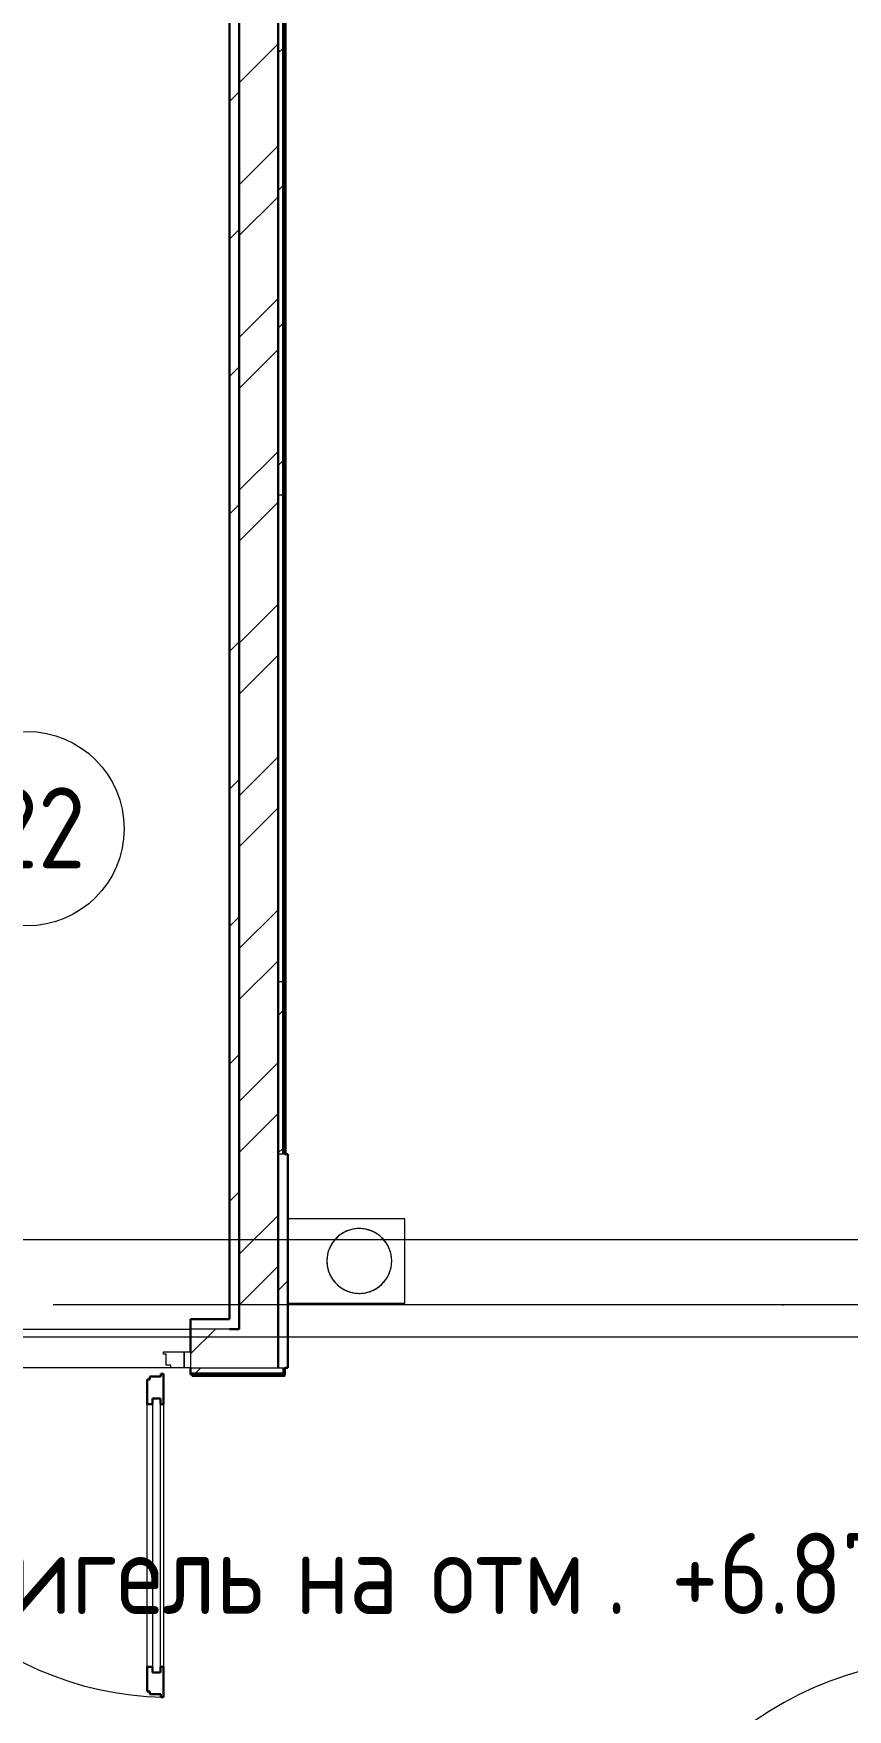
# Model space of a CAD drawing. Header units: millimetres. Extents: x -695119 to 412940, y -249585 to 622758.
# Drawn here: x 314997 to 317506, y 67663 to 72834 of the extents above; entities that cross this region are included whole.
import ezdxf

# ---------------------------------------------------------------- set-up
doc = ezdxf.new("R2010")
doc.units = ezdxf.units.MM
doc.linetypes.add('ADSK_Линия сетки', pattern=[25, 20, -2.5, 0, -2.5])
doc.linetypes.add('ADSK_Сверху', pattern=[450, 300, -150])
for name, color, linetype, lineweight in [('Аннотация', 252, 'Continuous', 18), ('Двери', 8, 'Continuous', 9), ('Линии', 7, 'Continuous', 9), ('Марки помещений', 8, 'Continuous', 20), ('Ограждение', 8, 'Continuous', 9), ('Оси', 252, 'Continuous', 9), ('Перекрытие', 252, 'Continuous', 18), ('Сантехника', 252, 'Continuous', 18), ('Стены наружные', 252, 'Continuous', 18), ('Стены штриховка', 7, 'Continuous', 9)]:
    doc.layers.add(name, color=color, linetype=linetype, lineweight=lineweight)
doc.layers.add('Двери открывание', color=7, linetype='Continuous', lineweight=9, true_color=0xc0c0c0)
doc.styles.add('GOST Common_2', font='', dxfattribs={"width": 0.9, "height": 250})
doc.styles.get('GOST Common_2').set_extended_font_data('GOST type B')

# ---------------------------------------------------------------- blocks, each defined once
blk = doc.blocks.new('план 2 этажа')
at = {"layer": 'Двери', "color": 251, "true_color": 0x636466}
for p, q in [((315396.8, 68766.6), (315460.8, 68766.6)), ((315396.8, 68758.6), (315396.8, 68766.6)), ((315405.8, 68758.6), (315396.8, 68758.6)), ((315405.8, 68724.6), (315405.8, 68758.6)), ((315460.8, 68766.6), (315480.8, 68766.6)), ((315460.8, 68716.6), (315460.8, 68766.6)), ((315460.8, 68766.6), (315460.8, 68716.6)), ((315480.8, 68766.6), (315480.8, 68716.6)), ((315419.8, 68724.6), (315405.8, 68724.6)), ((315419.8, 68716.6), (315419.8, 68724.6)), ((315460.8, 68716.6), (315419.8, 68716.6)), ((315480.8, 68716.6), (315460.8, 68716.6)), ((315346.8, 67794.6), (315346.8, 68604.6)), ((315363.8, 68622.6), (315363.8, 67776.6)), ((315387.8, 68622.6), (315363.8, 68622.6)), ((315387.8, 67776.6), (315387.8, 68622.6)), ((315396.8, 68604.6), (315396.8, 67794.6)), ((315363.8, 67776.6), (315387.8, 67776.6))]:
    blk.add_line(p, q, dxfattribs=at)
at = {"layer": 'Двери', "color": 251, "lineweight": 30, "true_color": 0x636466}
for p, q in [((315346.8, 68680.6), (315354.8, 68680.6)), ((315346.8, 68604.6), (315346.8, 68680.6)), ((315354.8, 68680.6), (315354.8, 68689.6)), ((315354.8, 68689.6), (315388.8, 68689.6)), ((315388.8, 68698.6), (315396.8, 68698.6)), ((315388.8, 68689.6), (315388.8, 68698.6)), ((315396.8, 68698.6), (315396.8, 68604.6)), ((315346.8, 68604.6), (315363.8, 68604.6)), ((315363.8, 68604.6), (315363.8, 68622.6)), ((315363.8, 68622.6), (315387.8, 68622.6)), ((315387.8, 68622.6), (315387.8, 68604.6)), ((315387.8, 68604.6), (315396.8, 68604.6)), ((315346.8, 67718.6), (315346.8, 67794.6)), ((315346.8, 67794.6), (315363.8, 67794.6)), ((315363.8, 67794.6), (315363.8, 67776.6)), ((315363.8, 67776.6), (315387.8, 67776.6)), ((315387.8, 67794.6), (315396.8, 67794.6)), ((315387.8, 67776.6), (315387.8, 67794.6)), ((315396.8, 67794.6), (315396.8, 67700.6)), ((315354.8, 67718.6), (315346.8, 67718.6)), ((315354.8, 67709.6), (315354.8, 67718.6)), ((315388.8, 67709.6), (315354.8, 67709.6)), ((315388.8, 67700.6), (315388.8, 67709.6)), ((315396.8, 67700.6), (315388.8, 67700.6))]:
    blk.add_line(p, q, dxfattribs=at)
at = {"layer": 'Двери открывание', "color": 251, "true_color": 0x636466}
for centre, radius, start, end in [((315414.8, 68698.6), 998, 180, 268.9666), ((317844.8, 66724.6), 1098, 90.9393, 180)]:
    blk.add_arc(centre, radius, start, end, dxfattribs=at)
at = {"layer": 'Линии', "color": 251, "linetype": 'ADSK_Сверху', "ltscale": 100, "true_color": 0x636466}
for p, q in [((323395.8, 69111.6), (312565.9, 69111.6)), ((323395.8, 68811.6), (312575.8, 68811.6))]:
    blk.add_line(p, q, dxfattribs=at)
at = {"layer": 'Марки помещений', "color": 251, "true_color": 0x636466}
blk.add_circle((314975.9, 70380.5), 300, dxfattribs=at)
at = {"layer": 'Ограждение', "color": 251, "true_color": 0x636466}
for p, q in [((315775.8, 69376.6), (315775.8, 74461.6)), ((315485.8, 68691.6), (315485.8, 68696.7)), ((315485.8, 68691.6), (315770.8, 68691.6)), ((315770.8, 68696.6), (315770.8, 68691.6))]:
    blk.add_line(p, q, dxfattribs=at)
at = {"layer": 'Оси', "color": 251, "linetype": 'ADSK_Линия сетки', "ltscale": 100, "true_color": 0x636466}
blk.add_line((332058.1, 68911.6), (255080.8, 68911.6), dxfattribs=at)
at = {"layer": 'Перекрытие', "color": 251, "ltscale": 100, "true_color": 0x636466}
blk.add_line((317630.9, 68911.6), (315780.8, 68911.6), dxfattribs=at)
at = {"layer": 'Сантехника', "color": 251, "true_color": 0x636466}
for p, q in [((316140.8, 69176.6), (315780.8, 69176.6)), ((316140.8, 68916.6), (316140.8, 69176.6)), ((315780.8, 68916.6), (316140.8, 68916.6))]:
    blk.add_line(p, q, dxfattribs=at)
at = {"layer": 'Сантехника', "color": 251, "true_color": 0x636466, "flags": 128}
for points in [[(316100.8, 69046.6), (316100.7, 69050.6), (316100.5, 69054.6), (316100.1, 69058.6), (316099.5, 69062.6), (316098.8, 69066.5), (316097.9, 69070.4), (316096.9, 69074.3), (316095.7, 69078.1), (316094.4, 69081.9), (316092.9, 69085.6), (316091.3, 69089.2), (316089.5, 69092.8), (316087.6, 69096.3), (316085.5, 69099.8), (316083.3, 69103.1), (316081, 69106.4), (316078.6, 69109.5), (316076, 69112.6), (316073.3, 69115.5), (316070.5, 69118.4), (316067.6, 69121.1), (316064.5, 69123.7), (316061.4, 69126.2), (316058.2, 69128.6), (316054.8, 69130.8), (316051.4, 69132.9), (316047.9, 69134.8), (316044.4, 69136.6), (316040.7, 69138.3), (316037, 69139.8), (316033.3, 69141.2), (316029.5, 69142.4), (316025.6, 69143.5), (316021.7, 69144.4), (316017.8, 69145.2), (316013.9, 69145.8), (316009.9, 69146.2), (316005.9, 69146.5), (316001.9, 69146.6), (315997.9, 69146.6), (315993.9, 69146.4), (315989.9, 69146), (315985.9, 69145.5), (315982, 69144.9), (315978.1, 69144), (315974.2, 69143), (315970.4, 69141.9), (315966.6, 69140.6), (315962.9, 69139.2), (315959.2, 69137.6), (315955.6, 69135.8), (315952.1, 69133.9), (315948.6, 69131.9), (315945.2, 69129.8), (315942, 69127.5), (315938.8, 69125.1), (315935.7, 69122.5), (315932.7, 69119.9), (315929.8, 69117.1), (315927.1, 69114.2), (315924.4, 69111.2), (315921.9, 69108.1), (315919.5, 69104.9), (315917.3, 69101.6), (315915.1, 69098.2), (315913.1, 69094.7), (315911.3, 69091.2), (315909.6, 69087.6), (315908, 69083.9), (315906.6, 69080.1), (315905.3, 69076.3), (315904.2, 69072.5), (315903.3, 69068.6), (315902.5, 69064.7), (315901.8, 69060.7), (315901.3, 69056.8), (315901, 69052.8), (315900.8, 69048.8), (315900.8, 69046.6)], [(315900.8, 69046.6), (315900.9, 69042.6), (315901.1, 69038.6), (315901.5, 69034.7), (315902.1, 69030.7), (315902.8, 69026.8), (315903.7, 69022.9), (315904.7, 69019), (315905.9, 69015.2), (315907.2, 69011.4), (315908.7, 69007.7), (315910.3, 69004), (315912.1, 69000.5), (315914, 68996.9), (315916.1, 68993.5), (315918.3, 68990.2), (315920.6, 68986.9), (315923.1, 68983.8), (315925.6, 68980.7), (315928.3, 68977.7), (315931.1, 68974.9), (315934.1, 68972.2), (315937.1, 68969.6), (315940.2, 68967.1), (315943.5, 68964.7), (315946.8, 68962.5), (315950.2, 68960.4), (315953.7, 68958.4), (315957.2, 68956.6), (315960.9, 68955), (315964.6, 68953.4), (315968.3, 68952.1), (315972.1, 68950.8), (315976, 68949.8), (315979.9, 68948.8), (315983.8, 68948.1), (315987.8, 68947.5), (315991.7, 68947), (315995.7, 68946.8), (315999.7, 68946.6), (316003.7, 68946.7), (316007.7, 68946.9), (316011.7, 68947.2), (316015.7, 68947.7), (316019.6, 68948.4), (316023.5, 68949.3), (316027.4, 68950.2), (316031.2, 68951.4), (316035, 68952.7), (316038.8, 68954.1), (316042.4, 68955.7), (316046, 68957.4), (316049.6, 68959.3), (316053, 68961.3), (316056.4, 68963.5), (316059.7, 68965.8), (316062.8, 68968.2), (316065.9, 68970.7), (316068.9, 68973.4), (316071.8, 68976.2), (316074.6, 68979.1), (316077.2, 68982.1), (316079.7, 68985.2), (316082.1, 68988.4), (316084.4, 68991.7), (316086.5, 68995.1), (316088.5, 68998.6), (316090.3, 69002.1), (316092.1, 69005.7), (316093.6, 69009.4), (316095, 69013.1), (316096.3, 69016.9), (316097.4, 69020.8), (316098.4, 69024.7), (316099.2, 69028.6), (316099.8, 69032.5), (316100.3, 69036.5), (316100.6, 69040.5), (316100.8, 69044.5), (316100.8, 69046.6)]]:
    blk.add_lwpolyline(points, dxfattribs=at)
at = {"layer": 'Сантехника', "color": 251, "true_color": 0x636466}
for start, end in [(0, 180), (180, 0)]:
    blk.add_arc((316000.8, 69046.6), 100, start, end, dxfattribs=at)
at = {"layer": 'Стены наружные', "color": 251, "lineweight": 30, "true_color": 0x636466}
for p, q in [((315630.8, 75111.6), (315630.8, 68836.6)), ((315600.8, 75081.6), (315600.8, 68866.6)), ((315750.8, 68716.6), (315750.8, 74936.6)), ((315750.8, 74936.6), (315750.8, 69376.6)), ((315765.8, 69376.6), (315765.8, 74931.6)), ((315770.8, 69376.6), (315770.8, 74926.6)), ((315750.8, 69376.6), (315750.8, 68716.6)), ((315780.8, 69376.6), (315770.8, 69376.6)), ((315780.8, 68716.6), (315780.8, 69376.6)), ((315480.8, 68866.6), (315480.8, 68766.6)), ((315600.8, 68866.6), (315480.8, 68866.6)), ((315630.8, 68836.6), (315600.8, 68836.6)), ((315480.8, 68716.6), (315480.8, 68696.6)), ((315480.8, 68696.6), (315770.8, 68696.6)), ((315770.8, 68716.6), (315780.8, 68716.6)), ((315770.8, 68696.6), (315770.8, 68716.6))]:
    blk.add_line(p, q, dxfattribs=at)
at = {"layer": 'Стены наружные', "color": 251, "linetype": 'Continuous', "lineweight": 9, "true_color": 0x636466}
for p, q in [((315630.8, 72681.9), (315750.8, 72801.9)), ((315750.8, 72774), (315765.8, 72789)), ((315765.8, 72789), (315770.8, 72794)), ((315765.8, 72718.3), (315770.8, 72723.3)), ((315600.8, 72624), (315630.8, 72654)), ((315765.8, 72647.5), (315770.8, 72652.5)), ((315765.8, 72576.8), (315770.8, 72581.8)), ((315765.8, 72506.1), (315770.8, 72511.1)), ((315630.8, 72367.6), (315750.8, 72487.6)), ((315765.8, 72435.4), (315770.8, 72440.4)), ((315750.8, 72349.7), (315765.8, 72364.7)), ((315765.8, 72364.7), (315770.8, 72369.7)), ((315630.8, 72210.4), (315750.8, 72330.4)), ((315765.8, 72294), (315770.8, 72299)), ((315600.8, 72199.7), (315630.8, 72229.7)), ((315765.8, 72223.3), (315770.8, 72228.3)), ((315765.8, 72152.6), (315770.8, 72157.6)), ((315765.8, 72081.9), (315770.8, 72086.9)), ((315630.8, 71896.1), (315750.8, 72016.1)), ((315765.8, 72011.1), (315770.8, 72016.1)), ((315750.8, 71925.4), (315765.8, 71940.4)), ((315765.8, 71940.4), (315770.8, 71945.4)), ((315630.8, 71739), (315750.8, 71859)), ((315765.8, 71869.7), (315770.8, 71874.7)), ((315600.8, 71775.4), (315630.8, 71805.4)), ((315765.8, 71799), (315770.8, 71804)), ((315765.8, 71728.3), (315770.8, 71733.3)), ((315765.8, 71657.6), (315770.8, 71662.6)), ((315765.8, 71586.9), (315770.8, 71591.9)), ((315630.8, 71424.7), (315750.8, 71544.7)), ((315750.8, 71501.2), (315765.8, 71516.2)), ((315765.8, 71516.2), (315770.8, 71521.2)), ((315765.8, 71445.5), (315770.8, 71450.5)), ((315600.8, 71351.2), (315630.8, 71381.2)), ((315630.8, 71267.5), (315750.8, 71387.5)), ((315765.8, 71374.7), (315770.8, 71379.7)), ((315765.8, 71304), (315770.8, 71309)), ((315765.8, 71233.3), (315770.8, 71238.3)), ((315765.8, 71162.6), (315770.8, 71167.6)), ((315630.8, 70953.2), (315750.8, 71073.2)), ((315765.8, 71091.9), (315770.8, 71096.9)), ((315765.8, 71021.2), (315770.8, 71026.2)), ((315600.8, 70926.9), (315630.8, 70956.9)), ((315765.8, 70950.5), (315770.8, 70955.5)), ((315630.8, 70796), (315750.8, 70916)), ((315765.8, 70879.8), (315770.8, 70884.8)), ((315765.8, 70809.1), (315770.8, 70814.1)), ((315765.8, 70738.4), (315770.8, 70743.4)), ((315765.8, 70667.6), (315770.8, 70672.6)), ((315630.8, 70481.7), (315750.8, 70601.7)), ((315765.8, 70596.9), (315770.8, 70601.9)), ((315600.8, 70502.6), (315630.8, 70532.6)), ((315765.8, 70526.2), (315770.8, 70531.2)), ((315630.8, 70324.6), (315750.8, 70444.6)), ((315765.8, 70455.5), (315770.8, 70460.5)), ((315765.8, 70384.8), (315770.8, 70389.8)), ((315765.8, 70314.1), (315770.8, 70319.1)), ((315765.8, 70243.4), (315770.8, 70248.4)), ((315765.8, 70172.7), (315770.8, 70177.7)), ((315630.8, 70010.3), (315750.8, 70130.3)), ((315600.8, 70078.4), (315630.8, 70108.4)), ((315765.8, 70102), (315770.8, 70107)), ((315765.8, 70031.2), (315770.8, 70036.2)), ((315630.8, 69853.1), (315750.8, 69973.1)), ((315765.8, 69960.5), (315770.8, 69965.5)), ((315765.8, 69889.8), (315770.8, 69894.8)), ((315750.8, 69804.1), (315765.8, 69819.1)), ((315765.8, 69819.1), (315770.8, 69824.1)), ((315765.8, 69748.4), (315770.8, 69753.4)), ((315600.8, 69654.1), (315630.8, 69684.1)), ((315765.8, 69677.7), (315770.8, 69682.7)), ((315630.8, 69538.8), (315750.8, 69658.8)), ((315765.8, 69607), (315770.8, 69612)), ((315765.8, 69536.3), (315770.8, 69541.3)), ((315630.8, 69381.6), (315750.8, 69501.6)), ((315765.8, 69465.6), (315770.8, 69470.6)), ((315750.8, 69379.8), (315765.8, 69394.8)), ((315765.8, 69394.8), (315770.8, 69399.8)), ((315600.8, 69229.8), (315630.8, 69259.8)), ((315630.8, 69067.3), (315750.8, 69187.3)), ((315630.8, 68910.2), (315750.8, 69030.2)), ((315750.8, 68955.6), (315780.8, 68985.6)), ((315480.8, 68760.2), (315557.3, 68836.6)), ((315491.9, 68696.6), (315496.9, 68701.6)), ((315496.9, 68701.6), (315511.9, 68716.6)), ((315562.6, 68696.6), (315567.6, 68701.6)), ((315633.3, 68696.6), (315638.3, 68701.6)), ((315704, 68696.6), (315709, 68701.6))]:
    blk.add_line(p, q, dxfattribs=at)
at = {"layer": 'Стены наружные', "color": 251, "true_color": 0x636466}
for p, q in [((314350.8, 68836.6), (315480.8, 68836.6)), ((315419.8, 68716.6), (314411.8, 68716.6))]:
    blk.add_line(p, q, dxfattribs=at)
at = {"layer": 'Стены штриховка', "color": 251, "true_color": 0x636466}
for p, q in [((315765.8, 71409.1), (315750.8, 71409.1)), ((315750.8, 69909.1), (315765.8, 69909.1)), ((315770.8, 69376.6), (315750.8, 69376.6)), ((315600.8, 68836.6), (315480.8, 68836.6)), ((315480.8, 68716.6), (315770.8, 68716.6)), ((315480.8, 68701.6), (315765.8, 68701.6)), ((315765.8, 68701.6), (315765.8, 68716.6))]:
    blk.add_line(p, q, dxfattribs=at)
at = {"layer": 'Аннотация', "color": 251, "true_color": 0x636466, "style": 'GOST Common_2', "width": 0.9}
for s, p in [('. +6.870 (h', (316762.4, 67957.4)), ('Ригель', (314744.3, 67957.4)), ('на', (315804, 67957.4)), ('отм', (316220.7, 67957.4))]:
    blk.add_text(s, height=250, dxfattribs=at).set_placement(p)
at = {"layer": 'Марки помещений', "color": 251, "true_color": 0x636466, "style": 'GOST Common_2', "width": 0.9}
blk.add_text('222', height=250, dxfattribs=at).set_placement((314717.1, 70258.2))

msp = doc.modelspace()

# ---------------------------------------------------------------- block references
msp.add_blockref('план 2 этажа', (0, 0))

doc.saveas('drawing.dxf')
